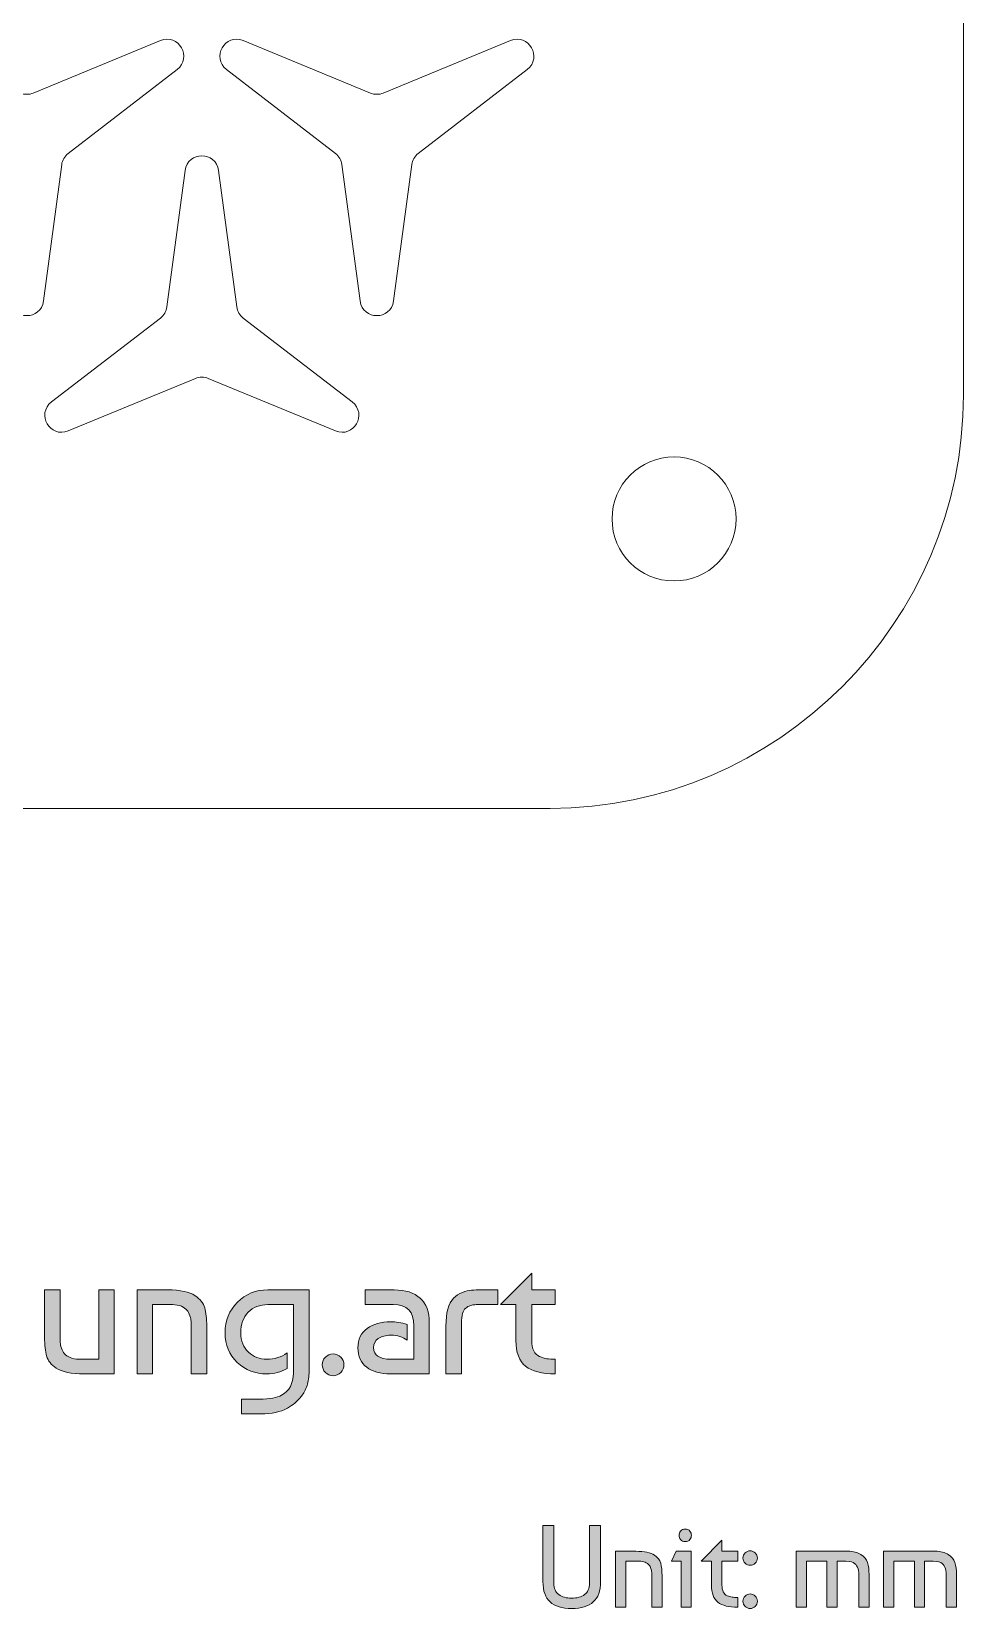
# Model space of a CAD drawing. Header units: inches. Extents: x 5 to 295, y -169 to -10.
# Drawn here: x 272.46 to 295, y -169.35 to -131.21 of the extents above; entities that cross this region are included whole.
import ezdxf

# ---------------------------------------------------------------- set-up
doc = ezdxf.new("R2010")
doc.units = ezdxf.units.IN
doc.header["$MEASUREMENT"] = 0
doc.layers.add('_U+5716_U+5C64 1', color=7, linetype='Continuous')

msp = doc.modelspace()

# ---------------------------------------------------------------- hatches: boundary and pattern name
at = {"layer": '_U+5716_U+5C64 1', "true_color": 0x221814}
h = msp.add_hatch(color=179, dxfattribs=at)
h.dxf.hatch_style = 2
edge = h.paths.add_edge_path()
edge.add_spline(control_points=[(283.799, -162.002), (283.799, -162.002), (284.557, -161.244), (284.557, -161.244), (284.557, -161.244), (284.557, -161.646), (284.557, -161.646), (284.557, -161.646), (285.128, -161.646), (285.128, -161.646), (285.128, -161.646), (285.128, -162.002), (285.128, -162.002), (285.128, -162.002), (284.557, -162.002), (284.557, -162.002), (284.557, -162.002), (284.557, -162.874), (284.557, -162.874), (284.557, -162.973), (284.573, -163.055), (284.606, -163.119), (284.638, -163.185), (284.685, -163.23), (284.747, -163.257), (284.809, -163.284), (284.868, -163.301), (284.923, -163.31), (284.978, -163.319), (285.047, -163.323), (285.128, -163.323), (285.128, -163.323), (285.128, -163.678), (285.128, -163.678), (284.804, -163.678), (284.564, -163.616), (284.408, -163.492), (284.253, -163.368), (284.176, -163.162), (284.176, -162.874), (284.176, -162.874), (284.176, -162.002), (284.176, -162.002), (284.176, -162.002), (283.799, -162.002), (283.799, -162.002)], knot_values=[0, 0, 0, 0, 1, 1, 1, 2, 2, 2, 3, 3, 3, 4, 4, 4, 5, 5, 5, 6, 6, 6, 7, 7, 7, 8, 8, 8, 9, 9, 9, 10, 10, 10, 11, 11, 11, 12, 12, 12, 13, 13, 13, 14, 14, 14, 15, 15, 15, 15], degree=3, periodic=1)
h = msp.add_hatch(color=179, dxfattribs=at)
h.dxf.hatch_style = 2
edge = h.paths.add_edge_path()
edge.add_spline(control_points=[(274.46, -163.678), (274.46, -163.678), (273.728, -163.678), (273.728, -163.678), (273.415, -163.678), (273.191, -163.632), (273.055, -163.538), (272.934, -163.457), (272.857, -163.359), (272.824, -163.244), (272.792, -163.13), (272.775, -162.98), (272.775, -162.794), (272.775, -162.794), (272.775, -161.646), (272.775, -161.646), (272.775, -161.646), (273.148, -161.646), (273.148, -161.646), (273.148, -161.646), (273.148, -162.789), (273.148, -162.789), (273.148, -162.84), (273.15, -162.883), (273.152, -162.918), (273.155, -162.954), (273.165, -162.999), (273.182, -163.054), (273.199, -163.109), (273.223, -163.154), (273.254, -163.189), (273.285, -163.224), (273.33, -163.255), (273.389, -163.282), (273.449, -163.309), (273.521, -163.323), (273.605, -163.323), (273.605, -163.323), (274.088, -163.323), (274.088, -163.323), (274.088, -163.323), (274.088, -161.646), (274.088, -161.646), (274.088, -161.646), (274.46, -161.646), (274.46, -161.646), (274.46, -161.646), (274.46, -163.678), (274.46, -163.678)], knot_values=[0, 0, 0, 0, 1, 1, 1, 2, 2, 2, 3, 3, 3, 4, 4, 4, 5, 5, 5, 6, 6, 6, 7, 7, 7, 8, 8, 8, 9, 9, 9, 10, 10, 10, 11, 11, 11, 12, 12, 12, 13, 13, 13, 14, 14, 14, 15, 15, 15, 16, 16, 16, 16], degree=3, periodic=1)
h = msp.add_hatch(color=179, dxfattribs=at)
h.dxf.hatch_style = 2
edge = h.paths.add_edge_path()
edge.add_spline(control_points=[(275.011, -161.646), (275.011, -161.646), (275.743, -161.646), (275.743, -161.646), (276.057, -161.646), (276.281, -161.693), (276.416, -161.786), (276.537, -161.868), (276.615, -161.966), (276.647, -162.08), (276.679, -162.194), (276.696, -162.345), (276.696, -162.531), (276.696, -162.531), (276.696, -163.678), (276.696, -163.678), (276.696, -163.678), (276.323, -163.678), (276.323, -163.678), (276.323, -163.678), (276.323, -162.535), (276.323, -162.535), (276.323, -162.484), (276.322, -162.441), (276.319, -162.406), (276.316, -162.371), (276.306, -162.326), (276.289, -162.271), (276.273, -162.215), (276.248, -162.171), (276.217, -162.135), (276.186, -162.1), (276.141, -162.069), (276.082, -162.042), (276.023, -162.015), (275.951, -162.002), (275.866, -162.002), (275.866, -162.002), (275.383, -162.002), (275.383, -162.002), (275.383, -162.002), (275.383, -163.678), (275.383, -163.678), (275.383, -163.678), (275.011, -163.678), (275.011, -163.678), (275.011, -163.678), (275.011, -161.646), (275.011, -161.646)], knot_values=[0, 0, 0, 0, 1, 1, 1, 2, 2, 2, 3, 3, 3, 4, 4, 4, 5, 5, 5, 6, 6, 6, 7, 7, 7, 8, 8, 8, 9, 9, 9, 10, 10, 10, 11, 11, 11, 12, 12, 12, 13, 13, 13, 14, 14, 14, 15, 15, 15, 16, 16, 16, 16], degree=3, periodic=1)
h = msp.add_hatch(color=179, dxfattribs=at)
h.dxf.hatch_style = 2
edge = h.paths.add_edge_path()
edge.add_spline(control_points=[(278.148, -163.678), (277.871, -163.678), (277.634, -163.585), (277.436, -163.399), (277.239, -163.212), (277.14, -162.974), (277.14, -162.683), (277.14, -162.39), (277.24, -162.144), (277.438, -161.945), (277.637, -161.746), (277.883, -161.646), (278.177, -161.646), (278.177, -161.646), (279.172, -161.646), (279.172, -161.646), (279.172, -161.646), (279.172, -163.619), (279.172, -163.619), (279.172, -163.746), (279.156, -163.86), (279.123, -163.962), (279.091, -164.063), (279.045, -164.149), (278.986, -164.22), (278.926, -164.291), (278.873, -164.346), (278.825, -164.385), (278.777, -164.425), (278.719, -164.466), (278.651, -164.508), (278.476, -164.598), (278.263, -164.644), (278.012, -164.644), (278.012, -164.644), (277.538, -164.644), (277.538, -164.644), (277.538, -164.644), (277.538, -164.288), (277.538, -164.288), (277.538, -164.288), (277.974, -164.288), (277.974, -164.288), (278.222, -164.288), (278.399, -164.257), (278.503, -164.195), (278.695, -164.087), (278.791, -163.91), (278.791, -163.661), (278.791, -163.661), (278.791, -162.002), (278.791, -162.002), (278.791, -162.002), (278.177, -162.002), (278.177, -162.002), (277.977, -162.002), (277.817, -162.064), (277.699, -162.188), (277.58, -162.312), (277.521, -162.477), (277.521, -162.683), (277.521, -162.881), (277.582, -163.037), (277.705, -163.151), (277.828, -163.265), (277.975, -163.323), (278.148, -163.323), (278.334, -163.323), (278.497, -163.272), (278.639, -163.17), (278.639, -163.17), (278.639, -163.551), (278.639, -163.551), (278.486, -163.636), (278.322, -163.678), (278.148, -163.678)], knot_values=[0, 0, 0, 0, 1, 1, 1, 2, 2, 2, 3, 3, 3, 4, 4, 4, 5, 5, 5, 6, 6, 6, 7, 7, 7, 8, 8, 8, 9, 9, 9, 10, 10, 10, 11, 11, 11, 12, 12, 12, 13, 13, 13, 14, 14, 14, 15, 15, 15, 16, 16, 16, 17, 17, 17, 18, 18, 18, 19, 19, 19, 20, 20, 20, 21, 21, 21, 22, 22, 22, 23, 23, 23, 24, 24, 24, 25, 25, 25, 25], degree=3, periodic=1)
h = msp.add_hatch(color=179, dxfattribs=at)
h.dxf.hatch_style = 2
edge = h.paths.add_edge_path()
edge.add_spline(control_points=[(281.547, -162.484), (281.547, -162.484), (281.547, -162.866), (281.547, -162.866), (281.44, -162.784), (281.309, -162.743), (281.153, -162.743), (281.021, -162.743), (280.918, -162.769), (280.844, -162.821), (280.771, -162.873), (280.734, -162.947), (280.734, -163.043), (280.734, -163.229), (280.872, -163.323), (281.149, -163.323), (281.149, -163.323), (281.708, -163.323), (281.708, -163.323), (281.708, -163.323), (281.708, -162.514), (281.708, -162.514), (281.708, -162.173), (281.541, -162.002), (281.208, -162.002), (281.208, -162.002), (280.531, -162.002), (280.531, -162.002), (280.531, -162.002), (280.531, -161.646), (280.531, -161.646), (280.531, -161.646), (281.23, -161.646), (281.23, -161.646), (281.503, -161.646), (281.713, -161.714), (281.86, -161.85), (282.007, -161.985), (282.08, -162.18), (282.08, -162.433), (282.08, -162.433), (282.08, -163.678), (282.08, -163.678), (282.08, -163.678), (281.136, -163.678), (281.136, -163.678), (280.897, -163.678), (280.706, -163.624), (280.565, -163.517), (280.424, -163.41), (280.353, -163.253), (280.353, -163.047), (280.353, -162.841), (280.428, -162.685), (280.578, -162.578), (280.727, -162.47), (280.915, -162.417), (281.141, -162.417), (281.268, -162.417), (281.403, -162.439), (281.547, -162.484)], knot_values=[0, 0, 0, 0, 1, 1, 1, 2, 2, 2, 3, 3, 3, 4, 4, 4, 5, 5, 5, 6, 6, 6, 7, 7, 7, 8, 8, 8, 9, 9, 9, 10, 10, 10, 11, 11, 11, 12, 12, 12, 13, 13, 13, 14, 14, 14, 15, 15, 15, 16, 16, 16, 17, 17, 17, 18, 18, 18, 19, 19, 19, 20, 20, 20, 20], degree=3, periodic=1)
h = msp.add_hatch(color=179, dxfattribs=at)
h.dxf.hatch_style = 2
edge = h.paths.add_edge_path()
edge.add_spline(control_points=[(282.482, -163.678), (282.482, -163.678), (282.482, -162.522), (282.482, -162.522), (282.482, -162.198), (282.543, -161.974), (282.664, -161.85), (282.723, -161.787), (282.795, -161.741), (282.88, -161.71), (282.965, -161.679), (283.039, -161.66), (283.102, -161.655), (283.166, -161.649), (283.253, -161.646), (283.363, -161.646), (283.363, -161.646), (283.735, -161.646), (283.735, -161.646), (283.735, -161.646), (283.735, -162.002), (283.735, -162.002), (283.735, -162.002), (283.287, -162.002), (283.287, -162.002), (283.23, -162.002), (283.187, -162.003), (283.155, -162.006), (283.124, -162.009), (283.088, -162.019), (283.045, -162.036), (283.003, -162.052), (282.966, -162.079), (282.935, -162.116), (282.882, -162.184), (282.855, -162.319), (282.855, -162.522), (282.855, -162.522), (282.855, -163.678), (282.855, -163.678), (282.855, -163.678), (282.482, -163.678), (282.482, -163.678)], knot_values=[0, 0, 0, 0, 1, 1, 1, 2, 2, 2, 3, 3, 3, 4, 4, 4, 5, 5, 5, 6, 6, 6, 7, 7, 7, 8, 8, 8, 9, 9, 9, 10, 10, 10, 11, 11, 11, 12, 12, 12, 13, 13, 13, 14, 14, 14, 14], degree=3, periodic=1)
h = msp.add_hatch(color=179, dxfattribs=at)
h.dxf.hatch_style = 2
edge = h.paths.add_edge_path()
edge.add_spline(control_points=[(279.566, -163.644), (279.515, -163.593), (279.49, -163.531), (279.49, -163.458), (279.49, -163.385), (279.515, -163.323), (279.566, -163.272), (279.617, -163.221), (279.679, -163.196), (279.752, -163.196), (279.825, -163.196), (279.887, -163.221), (279.938, -163.272), (279.989, -163.323), (280.015, -163.385), (280.015, -163.458), (280.015, -163.531), (279.989, -163.593), (279.938, -163.644), (279.887, -163.695), (279.825, -163.721), (279.752, -163.721), (279.679, -163.721), (279.617, -163.695), (279.566, -163.644)], knot_values=[0, 0, 0, 0, 1, 1, 1, 2, 2, 2, 3, 3, 3, 4, 4, 4, 5, 5, 5, 6, 6, 6, 7, 7, 7, 8, 8, 8, 8], degree=3, periodic=1)
h = msp.add_hatch(color=179, dxfattribs=at)
h.dxf.hatch_style = 2
edge = h.paths.add_edge_path()
edge.add_spline(control_points=[(285.955, -167.347), (285.955, -167.347), (286.22, -167.347), (286.22, -167.347), (286.22, -167.347), (286.22, -168.702), (286.22, -168.702), (286.22, -168.926), (286.162, -169.09), (286.047, -169.194), (285.931, -169.299), (285.757, -169.351), (285.523, -169.351), (285.29, -169.351), (285.116, -169.299), (285.001, -169.194), (284.886, -169.09), (284.829, -168.926), (284.829, -168.702), (284.829, -168.702), (284.829, -167.347), (284.829, -167.347), (284.829, -167.347), (285.094, -167.347), (285.094, -167.347), (285.094, -167.347), (285.094, -168.738), (285.094, -168.738), (285.094, -168.867), (285.133, -168.959), (285.211, -169.016), (285.289, -169.074), (285.392, -169.103), (285.521, -169.103), (285.652, -169.103), (285.758, -169.074), (285.836, -169.016), (285.915, -168.959), (285.955, -168.867), (285.955, -168.738), (285.955, -168.738), (285.955, -167.347), (285.955, -167.347)], knot_values=[0, 0, 0, 0, 1, 1, 1, 2, 2, 2, 3, 3, 3, 4, 4, 4, 5, 5, 5, 6, 6, 6, 7, 7, 7, 8, 8, 8, 9, 9, 9, 10, 10, 10, 11, 11, 11, 12, 12, 12, 13, 13, 13, 14, 14, 14, 14], degree=3, periodic=1)
h = msp.add_hatch(color=179, dxfattribs=at)
h.dxf.hatch_style = 2
h.paths.add_polyline_path([(288.416, -169.323), (288.168, -169.323), (288.168, -168.205), (287.936, -168.205), (288.049, -167.968), (288.416, -167.968)])
edge = h.paths.add_edge_path()
edge.add_spline(control_points=[(288.156, -167.686), (288.132, -167.654), (288.12, -167.619), (288.12, -167.582), (288.12, -167.544), (288.132, -167.509), (288.156, -167.478), (288.181, -167.447), (288.218, -167.432), (288.269, -167.432), (288.32, -167.432), (288.358, -167.447), (288.382, -167.478), (288.407, -167.509), (288.419, -167.544), (288.419, -167.582), (288.419, -167.619), (288.407, -167.653), (288.382, -167.685), (288.358, -167.716), (288.32, -167.731), (288.269, -167.731), (288.218, -167.731), (288.181, -167.716), (288.156, -167.686)], knot_values=[0, 0, 0, 0, 1, 1, 1, 2, 2, 2, 3, 3, 3, 4, 4, 4, 5, 5, 5, 6, 6, 6, 7, 7, 7, 8, 8, 8, 8], degree=3, periodic=1)
h = msp.add_hatch(color=179, dxfattribs=at)
h.dxf.hatch_style = 2
edge = h.paths.add_edge_path()
edge.add_spline(control_points=[(288.653, -168.205), (288.653, -168.205), (289.158, -167.7), (289.158, -167.7), (289.158, -167.7), (289.158, -167.968), (289.158, -167.968), (289.158, -167.968), (289.539, -167.968), (289.539, -167.968), (289.539, -167.968), (289.539, -168.205), (289.539, -168.205), (289.539, -168.205), (289.158, -168.205), (289.158, -168.205), (289.158, -168.205), (289.158, -168.787), (289.158, -168.787), (289.158, -168.852), (289.169, -168.907), (289.191, -168.95), (289.212, -168.993), (289.244, -169.024), (289.285, -169.042), (289.327, -169.06), (289.366, -169.072), (289.402, -169.077), (289.439, -169.083), (289.485, -169.086), (289.539, -169.086), (289.539, -169.086), (289.539, -169.323), (289.539, -169.323), (289.323, -169.323), (289.163, -169.281), (289.06, -169.199), (288.956, -169.116), (288.904, -168.978), (288.904, -168.787), (288.904, -168.787), (288.904, -168.205), (288.904, -168.205), (288.904, -168.205), (288.653, -168.205), (288.653, -168.205)], knot_values=[0, 0, 0, 0, 1, 1, 1, 2, 2, 2, 3, 3, 3, 4, 4, 4, 5, 5, 5, 6, 6, 6, 7, 7, 7, 8, 8, 8, 9, 9, 9, 10, 10, 10, 11, 11, 11, 12, 12, 12, 13, 13, 13, 14, 14, 14, 15, 15, 15, 15], degree=3, periodic=1)
h = msp.add_hatch(color=179, dxfattribs=at)
h.dxf.hatch_style = 2
edge = h.paths.add_edge_path()
edge.add_spline(control_points=[(286.587, -167.968), (286.587, -167.968), (287.075, -167.968), (287.075, -167.968), (287.284, -167.968), (287.434, -167.999), (287.524, -168.061), (287.605, -168.116), (287.656, -168.181), (287.678, -168.257), (287.699, -168.334), (287.71, -168.434), (287.71, -168.558), (287.71, -168.558), (287.71, -169.323), (287.71, -169.323), (287.71, -169.323), (287.462, -169.323), (287.462, -169.323), (287.462, -169.323), (287.462, -168.561), (287.462, -168.561), (287.462, -168.527), (287.461, -168.498), (287.459, -168.474), (287.457, -168.451), (287.45, -168.421), (287.439, -168.384), (287.428, -168.348), (287.412, -168.317), (287.391, -168.294), (287.371, -168.271), (287.341, -168.25), (287.301, -168.232), (287.261, -168.214), (287.213, -168.205), (287.157, -168.205), (287.157, -168.205), (286.835, -168.205), (286.835, -168.205), (286.835, -168.205), (286.835, -169.323), (286.835, -169.323), (286.835, -169.323), (286.587, -169.323), (286.587, -169.323), (286.587, -169.323), (286.587, -167.968), (286.587, -167.968)], knot_values=[0, 0, 0, 0, 1, 1, 1, 2, 2, 2, 3, 3, 3, 4, 4, 4, 5, 5, 5, 6, 6, 6, 7, 7, 7, 8, 8, 8, 9, 9, 9, 10, 10, 10, 11, 11, 11, 12, 12, 12, 13, 13, 13, 14, 14, 14, 15, 15, 15, 16, 16, 16, 16], degree=3, periodic=1)
h = msp.add_hatch(color=179, dxfattribs=at)
h.dxf.hatch_style = 2
edge = h.paths.add_edge_path()
edge.add_spline(control_points=[(289.717, -168.256), (289.683, -168.222), (289.666, -168.181), (289.666, -168.132), (289.666, -168.083), (289.683, -168.041), (289.717, -168.008), (289.751, -167.974), (289.792, -167.957), (289.841, -167.957), (289.89, -167.957), (289.931, -167.974), (289.965, -168.008), (289.999, -168.041), (290.016, -168.083), (290.016, -168.132), (290.016, -168.181), (289.999, -168.222), (289.965, -168.256), (289.931, -168.29), (289.89, -168.307), (289.841, -168.307), (289.792, -168.307), (289.751, -168.29), (289.717, -168.256)], knot_values=[0, 0, 0, 0, 1, 1, 1, 2, 2, 2, 3, 3, 3, 4, 4, 4, 5, 5, 5, 6, 6, 6, 7, 7, 7, 8, 8, 8, 8], degree=3, periodic=1)
edge = h.paths.add_edge_path()
edge.add_spline(control_points=[(289.717, -169.3), (289.683, -169.266), (289.666, -169.225), (289.666, -169.176), (289.666, -169.127), (289.683, -169.086), (289.717, -169.052), (289.751, -169.018), (289.792, -169.001), (289.841, -169.001), (289.89, -169.001), (289.931, -169.018), (289.965, -169.052), (289.999, -169.086), (290.016, -169.127), (290.016, -169.176), (290.016, -169.225), (289.999, -169.266), (289.965, -169.3), (289.931, -169.334), (289.89, -169.351), (289.841, -169.351), (289.792, -169.351), (289.751, -169.334), (289.717, -169.3)], knot_values=[0, 0, 0, 0, 1, 1, 1, 2, 2, 2, 3, 3, 3, 4, 4, 4, 5, 5, 5, 6, 6, 6, 7, 7, 7, 8, 8, 8, 8], degree=3, periodic=1)
h = msp.add_hatch(color=179, dxfattribs=at)
h.dxf.hatch_style = 2
edge = h.paths.add_edge_path()
edge.add_spline(control_points=[(290.956, -167.968), (290.956, -167.968), (292.2, -167.968), (292.2, -167.968), (292.334, -167.968), (292.44, -167.994), (292.519, -168.044), (292.6, -168.095), (292.653, -168.161), (292.679, -168.242), (292.704, -168.323), (292.717, -168.42), (292.717, -168.532), (292.717, -168.532), (292.717, -169.323), (292.717, -169.323), (292.717, -169.323), (292.468, -169.323), (292.468, -169.323), (292.468, -169.323), (292.468, -168.532), (292.468, -168.532), (292.468, -168.386), (292.424, -168.289), (292.336, -168.242), (292.291, -168.217), (292.199, -168.205), (292.062, -168.205), (292.062, -168.205), (291.946, -168.205), (291.946, -168.205), (291.946, -168.205), (291.946, -169.323), (291.946, -169.323), (291.946, -169.323), (291.698, -169.323), (291.698, -169.323), (291.698, -169.323), (291.698, -168.205), (291.698, -168.205), (291.698, -168.205), (291.204, -168.205), (291.204, -168.205), (291.204, -168.205), (291.204, -169.323), (291.204, -169.323), (291.204, -169.323), (290.956, -169.323), (290.956, -169.323), (290.956, -169.323), (290.956, -167.968), (290.956, -167.968)], knot_values=[0, 0, 0, 0, 1, 1, 1, 2, 2, 2, 3, 3, 3, 4, 4, 4, 5, 5, 5, 6, 6, 6, 7, 7, 7, 8, 8, 8, 9, 9, 9, 10, 10, 10, 11, 11, 11, 12, 12, 12, 13, 13, 13, 14, 14, 14, 15, 15, 15, 16, 16, 16, 17, 17, 17, 17], degree=3, periodic=1)
h = msp.add_hatch(color=179, dxfattribs=at)
h.dxf.hatch_style = 2
edge = h.paths.add_edge_path()
edge.add_spline(control_points=[(293.069, -167.968), (293.069, -167.968), (294.314, -167.968), (294.314, -167.968), (294.448, -167.968), (294.554, -167.994), (294.633, -168.044), (294.714, -168.095), (294.767, -168.161), (294.793, -168.242), (294.818, -168.323), (294.831, -168.42), (294.831, -168.532), (294.831, -168.532), (294.831, -169.323), (294.831, -169.323), (294.831, -169.323), (294.582, -169.323), (294.582, -169.323), (294.582, -169.323), (294.582, -168.532), (294.582, -168.532), (294.582, -168.386), (294.538, -168.289), (294.45, -168.242), (294.404, -168.217), (294.313, -168.205), (294.176, -168.205), (294.176, -168.205), (294.06, -168.205), (294.06, -168.205), (294.06, -168.205), (294.06, -169.323), (294.06, -169.323), (294.06, -169.323), (293.812, -169.323), (293.812, -169.323), (293.812, -169.323), (293.812, -168.205), (293.812, -168.205), (293.812, -168.205), (293.318, -168.205), (293.318, -168.205), (293.318, -168.205), (293.318, -169.323), (293.318, -169.323), (293.318, -169.323), (293.069, -169.323), (293.069, -169.323), (293.069, -169.323), (293.069, -167.968), (293.069, -167.968)], knot_values=[0, 0, 0, 0, 1, 1, 1, 2, 2, 2, 3, 3, 3, 4, 4, 4, 5, 5, 5, 6, 6, 6, 7, 7, 7, 8, 8, 8, 9, 9, 9, 10, 10, 10, 11, 11, 11, 12, 12, 12, 13, 13, 13, 14, 14, 14, 15, 15, 15, 16, 16, 16, 17, 17, 17, 17], degree=3, periodic=1)

# ---------------------------------------------------------------- linework, layer by layer
at = {"layer": '_U+5716_U+5C64 1', "lineweight": 0}
msp.add_lwpolyline([(288.416, -169.323), (288.168, -169.323), (288.168, -168.205), (287.936, -168.205), (288.049, -167.968), (288.416, -167.968), (288.416, -169.323)], dxfattribs=at)
for points, knots in [([(285, -150), (285, -150), (165, -150), (165, -150), (159.5, -150), (155, -145.5), (155, -140), (155, -140), (155, -20), (155, -20), (155, -14.5), (159.5, -10), (165, -10), (165, -10), (285, -10), (285, -10), (290.5, -10), (295, -14.5), (295, -20), (295, -20), (295, -140), (295, -140), (295, -145.5), (290.5, -150), (285, -150)], [0, 0, 0, 0, 1, 1, 1, 2, 2, 2, 3, 3, 3, 4, 4, 4, 5, 5, 5, 6, 6, 6, 7, 7, 7, 8, 8, 8, 8]), ([(272.5, -132.7), (272.5, -132.7), (275.576, -131.431), (275.576, -131.431), (276.016, -131.25), (276.357, -131.841), (275.98, -132.132), (275.98, -132.132), (273.344, -134.161), (273.344, -134.161), (273.258, -134.227), (273.202, -134.324), (273.188, -134.431), (273.188, -134.431), (272.749, -137.728), (272.749, -137.728), (272.686, -138.201), (272.003, -138.201), (271.94, -137.728), (271.94, -137.728), (271.501, -134.431), (271.501, -134.431), (271.486, -134.324), (271.431, -134.227), (271.345, -134.161), (271.345, -134.161), (268.709, -132.132), (268.709, -132.132), (268.331, -131.841), (268.673, -131.25), (269.113, -131.431), (269.113, -131.431), (272.189, -132.7), (272.189, -132.7), (272.289, -132.741), (272.4, -132.741), (272.5, -132.7)], [0, 0, 0, 0, 1, 1, 1, 2, 2, 2, 3, 3, 3, 4, 4, 4, 5, 5, 5, 6, 6, 6, 7, 7, 7, 8, 8, 8, 9, 9, 9, 10, 10, 10, 11, 11, 11, 12, 12, 12, 12]), ([(280.967, -132.7), (280.967, -132.7), (284.042, -131.431), (284.042, -131.431), (284.483, -131.25), (284.824, -131.841), (284.447, -132.132), (284.447, -132.132), (281.81, -134.161), (281.81, -134.161), (281.725, -134.227), (281.669, -134.324), (281.655, -134.431), (281.655, -134.431), (281.216, -137.728), (281.216, -137.728), (281.153, -138.201), (280.47, -138.201), (280.407, -137.728), (280.407, -137.728), (279.967, -134.431), (279.967, -134.431), (279.953, -134.324), (279.897, -134.227), (279.812, -134.161), (279.812, -134.161), (277.176, -132.132), (277.176, -132.132), (276.798, -131.841), (277.14, -131.25), (277.58, -131.431), (277.58, -131.431), (280.656, -132.7), (280.656, -132.7), (280.755, -132.741), (280.867, -132.741), (280.967, -132.7)], [0, 0, 0, 0, 1, 1, 1, 2, 2, 2, 3, 3, 3, 4, 4, 4, 5, 5, 5, 6, 6, 6, 7, 7, 7, 8, 8, 8, 9, 9, 9, 10, 10, 10, 11, 11, 11, 12, 12, 12, 12]), ([(276.733, -139.602), (276.733, -139.602), (279.809, -140.871), (279.809, -140.871), (280.249, -141.052), (280.591, -140.461), (280.213, -140.17), (280.213, -140.17), (277.577, -138.141), (277.577, -138.141), (277.492, -138.075), (277.436, -137.978), (277.422, -137.871), (277.422, -137.871), (276.982, -134.574), (276.982, -134.574), (276.919, -134.102), (276.236, -134.102), (276.173, -134.574), (276.173, -134.574), (275.734, -137.871), (275.734, -137.871), (275.72, -137.978), (275.664, -138.075), (275.578, -138.141), (275.578, -138.141), (272.942, -140.17), (272.942, -140.17), (272.565, -140.461), (272.906, -141.052), (273.347, -140.871), (273.347, -140.871), (276.422, -139.602), (276.422, -139.602), (276.522, -139.561), (276.634, -139.561), (276.733, -139.602)], [0, 0, 0, 0, 1, 1, 1, 2, 2, 2, 3, 3, 3, 4, 4, 4, 5, 5, 5, 6, 6, 6, 7, 7, 7, 8, 8, 8, 9, 9, 9, 10, 10, 10, 11, 11, 11, 12, 12, 12, 12]), ([(289.5, -143), (289.5, -143.828), (288.828, -144.5), (288, -144.5), (287.172, -144.5), (286.5, -143.828), (286.5, -143), (286.5, -142.172), (287.172, -141.5), (288, -141.5), (288.828, -141.5), (289.5, -142.172), (289.5, -143)], [0, 0, 0, 0, 1, 1, 1, 2, 2, 2, 3, 3, 3, 4, 4, 4, 4]), ([(283.799, -162.002), (283.799, -162.002), (284.557, -161.244), (284.557, -161.244), (284.557, -161.244), (284.557, -161.646), (284.557, -161.646), (284.557, -161.646), (285.128, -161.646), (285.128, -161.646), (285.128, -161.646), (285.128, -162.002), (285.128, -162.002), (285.128, -162.002), (284.557, -162.002), (284.557, -162.002), (284.557, -162.002), (284.557, -162.874), (284.557, -162.874), (284.557, -162.973), (284.573, -163.055), (284.606, -163.119), (284.638, -163.185), (284.685, -163.23), (284.747, -163.257), (284.809, -163.284), (284.868, -163.301), (284.923, -163.31), (284.978, -163.319), (285.047, -163.323), (285.128, -163.323), (285.128, -163.323), (285.128, -163.678), (285.128, -163.678), (284.804, -163.678), (284.564, -163.616), (284.408, -163.492), (284.253, -163.368), (284.176, -163.162), (284.176, -162.874), (284.176, -162.874), (284.176, -162.002), (284.176, -162.002), (284.176, -162.002), (283.799, -162.002), (283.799, -162.002)], [0, 0, 0, 0, 1, 1, 1, 2, 2, 2, 3, 3, 3, 4, 4, 4, 5, 5, 5, 6, 6, 6, 7, 7, 7, 8, 8, 8, 9, 9, 9, 10, 10, 10, 11, 11, 11, 12, 12, 12, 13, 13, 13, 14, 14, 14, 15, 15, 15, 15]), ([(274.46, -163.678), (274.46, -163.678), (273.728, -163.678), (273.728, -163.678), (273.415, -163.678), (273.191, -163.632), (273.055, -163.538), (272.934, -163.457), (272.857, -163.359), (272.824, -163.244), (272.792, -163.13), (272.775, -162.98), (272.775, -162.794), (272.775, -162.794), (272.775, -161.646), (272.775, -161.646), (272.775, -161.646), (273.148, -161.646), (273.148, -161.646), (273.148, -161.646), (273.148, -162.789), (273.148, -162.789), (273.148, -162.84), (273.15, -162.883), (273.152, -162.918), (273.155, -162.954), (273.165, -162.999), (273.182, -163.054), (273.199, -163.109), (273.223, -163.154), (273.254, -163.189), (273.285, -163.224), (273.33, -163.255), (273.389, -163.282), (273.449, -163.309), (273.521, -163.323), (273.605, -163.323), (273.605, -163.323), (274.088, -163.323), (274.088, -163.323), (274.088, -163.323), (274.088, -161.646), (274.088, -161.646), (274.088, -161.646), (274.46, -161.646), (274.46, -161.646), (274.46, -161.646), (274.46, -163.678), (274.46, -163.678)], [0, 0, 0, 0, 1, 1, 1, 2, 2, 2, 3, 3, 3, 4, 4, 4, 5, 5, 5, 6, 6, 6, 7, 7, 7, 8, 8, 8, 9, 9, 9, 10, 10, 10, 11, 11, 11, 12, 12, 12, 13, 13, 13, 14, 14, 14, 15, 15, 15, 16, 16, 16, 16]), ([(275.011, -161.646), (275.011, -161.646), (275.743, -161.646), (275.743, -161.646), (276.057, -161.646), (276.281, -161.693), (276.416, -161.786), (276.537, -161.868), (276.615, -161.966), (276.647, -162.08), (276.679, -162.194), (276.696, -162.345), (276.696, -162.531), (276.696, -162.531), (276.696, -163.678), (276.696, -163.678), (276.696, -163.678), (276.323, -163.678), (276.323, -163.678), (276.323, -163.678), (276.323, -162.535), (276.323, -162.535), (276.323, -162.484), (276.322, -162.441), (276.319, -162.406), (276.316, -162.371), (276.306, -162.326), (276.289, -162.271), (276.273, -162.215), (276.248, -162.171), (276.217, -162.135), (276.186, -162.1), (276.141, -162.069), (276.082, -162.042), (276.023, -162.015), (275.951, -162.002), (275.866, -162.002), (275.866, -162.002), (275.383, -162.002), (275.383, -162.002), (275.383, -162.002), (275.383, -163.678), (275.383, -163.678), (275.383, -163.678), (275.011, -163.678), (275.011, -163.678), (275.011, -163.678), (275.011, -161.646), (275.011, -161.646)], [0, 0, 0, 0, 1, 1, 1, 2, 2, 2, 3, 3, 3, 4, 4, 4, 5, 5, 5, 6, 6, 6, 7, 7, 7, 8, 8, 8, 9, 9, 9, 10, 10, 10, 11, 11, 11, 12, 12, 12, 13, 13, 13, 14, 14, 14, 15, 15, 15, 16, 16, 16, 16]), ([(278.148, -163.678), (277.871, -163.678), (277.634, -163.585), (277.436, -163.399), (277.239, -163.212), (277.14, -162.974), (277.14, -162.683), (277.14, -162.39), (277.24, -162.144), (277.438, -161.945), (277.637, -161.746), (277.883, -161.646), (278.177, -161.646), (278.177, -161.646), (279.172, -161.646), (279.172, -161.646), (279.172, -161.646), (279.172, -163.619), (279.172, -163.619), (279.172, -163.746), (279.156, -163.86), (279.123, -163.962), (279.091, -164.063), (279.045, -164.149), (278.986, -164.22), (278.926, -164.291), (278.873, -164.346), (278.825, -164.385), (278.777, -164.425), (278.719, -164.466), (278.651, -164.508), (278.476, -164.598), (278.263, -164.644), (278.012, -164.644), (278.012, -164.644), (277.538, -164.644), (277.538, -164.644), (277.538, -164.644), (277.538, -164.288), (277.538, -164.288), (277.538, -164.288), (277.974, -164.288), (277.974, -164.288), (278.222, -164.288), (278.399, -164.257), (278.503, -164.195), (278.695, -164.087), (278.791, -163.91), (278.791, -163.661), (278.791, -163.661), (278.791, -162.002), (278.791, -162.002), (278.791, -162.002), (278.177, -162.002), (278.177, -162.002), (277.977, -162.002), (277.817, -162.064), (277.699, -162.188), (277.58, -162.312), (277.521, -162.477), (277.521, -162.683), (277.521, -162.881), (277.582, -163.037), (277.705, -163.151), (277.828, -163.265), (277.975, -163.323), (278.148, -163.323), (278.334, -163.323), (278.497, -163.272), (278.639, -163.17), (278.639, -163.17), (278.639, -163.551), (278.639, -163.551), (278.486, -163.636), (278.322, -163.678), (278.148, -163.678)], [0, 0, 0, 0, 1, 1, 1, 2, 2, 2, 3, 3, 3, 4, 4, 4, 5, 5, 5, 6, 6, 6, 7, 7, 7, 8, 8, 8, 9, 9, 9, 10, 10, 10, 11, 11, 11, 12, 12, 12, 13, 13, 13, 14, 14, 14, 15, 15, 15, 16, 16, 16, 17, 17, 17, 18, 18, 18, 19, 19, 19, 20, 20, 20, 21, 21, 21, 22, 22, 22, 23, 23, 23, 24, 24, 24, 25, 25, 25, 25]), ([(281.547, -162.484), (281.547, -162.484), (281.547, -162.866), (281.547, -162.866), (281.44, -162.784), (281.309, -162.743), (281.153, -162.743), (281.021, -162.743), (280.918, -162.769), (280.844, -162.821), (280.771, -162.873), (280.734, -162.947), (280.734, -163.043), (280.734, -163.229), (280.872, -163.323), (281.149, -163.323), (281.149, -163.323), (281.708, -163.323), (281.708, -163.323), (281.708, -163.323), (281.708, -162.514), (281.708, -162.514), (281.708, -162.173), (281.541, -162.002), (281.208, -162.002), (281.208, -162.002), (280.531, -162.002), (280.531, -162.002), (280.531, -162.002), (280.531, -161.646), (280.531, -161.646), (280.531, -161.646), (281.23, -161.646), (281.23, -161.646), (281.503, -161.646), (281.713, -161.714), (281.86, -161.85), (282.007, -161.985), (282.08, -162.18), (282.08, -162.433), (282.08, -162.433), (282.08, -163.678), (282.08, -163.678), (282.08, -163.678), (281.136, -163.678), (281.136, -163.678), (280.897, -163.678), (280.706, -163.624), (280.565, -163.517), (280.424, -163.41), (280.353, -163.253), (280.353, -163.047), (280.353, -162.841), (280.428, -162.685), (280.578, -162.578), (280.727, -162.47), (280.915, -162.417), (281.141, -162.417), (281.268, -162.417), (281.403, -162.439), (281.547, -162.484)], [0, 0, 0, 0, 1, 1, 1, 2, 2, 2, 3, 3, 3, 4, 4, 4, 5, 5, 5, 6, 6, 6, 7, 7, 7, 8, 8, 8, 9, 9, 9, 10, 10, 10, 11, 11, 11, 12, 12, 12, 13, 13, 13, 14, 14, 14, 15, 15, 15, 16, 16, 16, 17, 17, 17, 18, 18, 18, 19, 19, 19, 20, 20, 20, 20]), ([(282.482, -163.678), (282.482, -163.678), (282.482, -162.522), (282.482, -162.522), (282.482, -162.198), (282.543, -161.974), (282.664, -161.85), (282.723, -161.787), (282.795, -161.741), (282.88, -161.71), (282.965, -161.679), (283.039, -161.66), (283.102, -161.655), (283.166, -161.649), (283.253, -161.646), (283.363, -161.646), (283.363, -161.646), (283.735, -161.646), (283.735, -161.646), (283.735, -161.646), (283.735, -162.002), (283.735, -162.002), (283.735, -162.002), (283.287, -162.002), (283.287, -162.002), (283.23, -162.002), (283.187, -162.003), (283.155, -162.006), (283.124, -162.009), (283.088, -162.019), (283.045, -162.036), (283.003, -162.052), (282.966, -162.079), (282.935, -162.116), (282.882, -162.184), (282.855, -162.319), (282.855, -162.522), (282.855, -162.522), (282.855, -163.678), (282.855, -163.678), (282.855, -163.678), (282.482, -163.678), (282.482, -163.678)], [0, 0, 0, 0, 1, 1, 1, 2, 2, 2, 3, 3, 3, 4, 4, 4, 5, 5, 5, 6, 6, 6, 7, 7, 7, 8, 8, 8, 9, 9, 9, 10, 10, 10, 11, 11, 11, 12, 12, 12, 13, 13, 13, 14, 14, 14, 14]), ([(279.566, -163.644), (279.515, -163.593), (279.49, -163.531), (279.49, -163.458), (279.49, -163.385), (279.515, -163.323), (279.566, -163.272), (279.617, -163.221), (279.679, -163.196), (279.752, -163.196), (279.825, -163.196), (279.887, -163.221), (279.938, -163.272), (279.989, -163.323), (280.015, -163.385), (280.015, -163.458), (280.015, -163.531), (279.989, -163.593), (279.938, -163.644), (279.887, -163.695), (279.825, -163.721), (279.752, -163.721), (279.679, -163.721), (279.617, -163.695), (279.566, -163.644)], [0, 0, 0, 0, 1, 1, 1, 2, 2, 2, 3, 3, 3, 4, 4, 4, 5, 5, 5, 6, 6, 6, 7, 7, 7, 8, 8, 8, 8]), ([(285.955, -167.347), (285.955, -167.347), (286.22, -167.347), (286.22, -167.347), (286.22, -167.347), (286.22, -168.702), (286.22, -168.702), (286.22, -168.926), (286.162, -169.09), (286.047, -169.194), (285.931, -169.299), (285.757, -169.351), (285.523, -169.351), (285.29, -169.351), (285.116, -169.299), (285.001, -169.194), (284.886, -169.09), (284.829, -168.926), (284.829, -168.702), (284.829, -168.702), (284.829, -167.347), (284.829, -167.347), (284.829, -167.347), (285.094, -167.347), (285.094, -167.347), (285.094, -167.347), (285.094, -168.738), (285.094, -168.738), (285.094, -168.867), (285.133, -168.959), (285.211, -169.016), (285.289, -169.074), (285.392, -169.103), (285.521, -169.103), (285.652, -169.103), (285.758, -169.074), (285.836, -169.016), (285.915, -168.959), (285.955, -168.867), (285.955, -168.738), (285.955, -168.738), (285.955, -167.347), (285.955, -167.347)], [0, 0, 0, 0, 1, 1, 1, 2, 2, 2, 3, 3, 3, 4, 4, 4, 5, 5, 5, 6, 6, 6, 7, 7, 7, 8, 8, 8, 9, 9, 9, 10, 10, 10, 11, 11, 11, 12, 12, 12, 13, 13, 13, 14, 14, 14, 14]), ([(288.156, -167.686), (288.132, -167.654), (288.12, -167.619), (288.12, -167.582), (288.12, -167.544), (288.132, -167.509), (288.156, -167.478), (288.181, -167.447), (288.218, -167.432), (288.269, -167.432), (288.32, -167.432), (288.358, -167.447), (288.382, -167.478), (288.407, -167.509), (288.419, -167.544), (288.419, -167.582), (288.419, -167.619), (288.407, -167.653), (288.382, -167.685), (288.358, -167.716), (288.32, -167.731), (288.269, -167.731), (288.218, -167.731), (288.181, -167.716), (288.156, -167.686)], [0, 0, 0, 0, 1, 1, 1, 2, 2, 2, 3, 3, 3, 4, 4, 4, 5, 5, 5, 6, 6, 6, 7, 7, 7, 8, 8, 8, 8]), ([(288.653, -168.205), (288.653, -168.205), (289.158, -167.7), (289.158, -167.7), (289.158, -167.7), (289.158, -167.968), (289.158, -167.968), (289.158, -167.968), (289.539, -167.968), (289.539, -167.968), (289.539, -167.968), (289.539, -168.205), (289.539, -168.205), (289.539, -168.205), (289.158, -168.205), (289.158, -168.205), (289.158, -168.205), (289.158, -168.787), (289.158, -168.787), (289.158, -168.852), (289.169, -168.907), (289.191, -168.95), (289.212, -168.993), (289.244, -169.024), (289.285, -169.042), (289.327, -169.06), (289.366, -169.072), (289.402, -169.077), (289.439, -169.083), (289.485, -169.086), (289.539, -169.086), (289.539, -169.086), (289.539, -169.323), (289.539, -169.323), (289.323, -169.323), (289.163, -169.281), (289.06, -169.199), (288.956, -169.116), (288.904, -168.978), (288.904, -168.787), (288.904, -168.787), (288.904, -168.205), (288.904, -168.205), (288.904, -168.205), (288.653, -168.205), (288.653, -168.205)], [0, 0, 0, 0, 1, 1, 1, 2, 2, 2, 3, 3, 3, 4, 4, 4, 5, 5, 5, 6, 6, 6, 7, 7, 7, 8, 8, 8, 9, 9, 9, 10, 10, 10, 11, 11, 11, 12, 12, 12, 13, 13, 13, 14, 14, 14, 15, 15, 15, 15]), ([(286.587, -167.968), (286.587, -167.968), (287.075, -167.968), (287.075, -167.968), (287.284, -167.968), (287.434, -167.999), (287.524, -168.061), (287.605, -168.116), (287.656, -168.181), (287.678, -168.257), (287.699, -168.334), (287.71, -168.434), (287.71, -168.558), (287.71, -168.558), (287.71, -169.323), (287.71, -169.323), (287.71, -169.323), (287.462, -169.323), (287.462, -169.323), (287.462, -169.323), (287.462, -168.561), (287.462, -168.561), (287.462, -168.527), (287.461, -168.498), (287.459, -168.474), (287.457, -168.451), (287.45, -168.421), (287.439, -168.384), (287.428, -168.348), (287.412, -168.317), (287.391, -168.294), (287.371, -168.271), (287.341, -168.25), (287.301, -168.232), (287.261, -168.214), (287.213, -168.205), (287.157, -168.205), (287.157, -168.205), (286.835, -168.205), (286.835, -168.205), (286.835, -168.205), (286.835, -169.323), (286.835, -169.323), (286.835, -169.323), (286.587, -169.323), (286.587, -169.323), (286.587, -169.323), (286.587, -167.968), (286.587, -167.968)], [0, 0, 0, 0, 1, 1, 1, 2, 2, 2, 3, 3, 3, 4, 4, 4, 5, 5, 5, 6, 6, 6, 7, 7, 7, 8, 8, 8, 9, 9, 9, 10, 10, 10, 11, 11, 11, 12, 12, 12, 13, 13, 13, 14, 14, 14, 15, 15, 15, 16, 16, 16, 16]), ([(289.717, -168.256), (289.683, -168.222), (289.666, -168.181), (289.666, -168.132), (289.666, -168.083), (289.683, -168.041), (289.717, -168.008), (289.751, -167.974), (289.792, -167.957), (289.841, -167.957), (289.89, -167.957), (289.931, -167.974), (289.965, -168.008), (289.999, -168.041), (290.016, -168.083), (290.016, -168.132), (290.016, -168.181), (289.999, -168.222), (289.965, -168.256), (289.931, -168.29), (289.89, -168.307), (289.841, -168.307), (289.792, -168.307), (289.751, -168.29), (289.717, -168.256)], [0, 0, 0, 0, 1, 1, 1, 2, 2, 2, 3, 3, 3, 4, 4, 4, 5, 5, 5, 6, 6, 6, 7, 7, 7, 8, 8, 8, 8]), ([(290.956, -167.968), (290.956, -167.968), (292.2, -167.968), (292.2, -167.968), (292.334, -167.968), (292.44, -167.994), (292.519, -168.044), (292.6, -168.095), (292.653, -168.161), (292.679, -168.242), (292.704, -168.323), (292.717, -168.42), (292.717, -168.532), (292.717, -168.532), (292.717, -169.323), (292.717, -169.323), (292.717, -169.323), (292.468, -169.323), (292.468, -169.323), (292.468, -169.323), (292.468, -168.532), (292.468, -168.532), (292.468, -168.386), (292.424, -168.289), (292.336, -168.242), (292.291, -168.217), (292.199, -168.205), (292.062, -168.205), (292.062, -168.205), (291.946, -168.205), (291.946, -168.205), (291.946, -168.205), (291.946, -169.323), (291.946, -169.323), (291.946, -169.323), (291.698, -169.323), (291.698, -169.323), (291.698, -169.323), (291.698, -168.205), (291.698, -168.205), (291.698, -168.205), (291.204, -168.205), (291.204, -168.205), (291.204, -168.205), (291.204, -169.323), (291.204, -169.323), (291.204, -169.323), (290.956, -169.323), (290.956, -169.323), (290.956, -169.323), (290.956, -167.968), (290.956, -167.968)], [0, 0, 0, 0, 1, 1, 1, 2, 2, 2, 3, 3, 3, 4, 4, 4, 5, 5, 5, 6, 6, 6, 7, 7, 7, 8, 8, 8, 9, 9, 9, 10, 10, 10, 11, 11, 11, 12, 12, 12, 13, 13, 13, 14, 14, 14, 15, 15, 15, 16, 16, 16, 17, 17, 17, 17]), ([(293.069, -167.968), (293.069, -167.968), (294.314, -167.968), (294.314, -167.968), (294.448, -167.968), (294.554, -167.994), (294.633, -168.044), (294.714, -168.095), (294.767, -168.161), (294.793, -168.242), (294.818, -168.323), (294.831, -168.42), (294.831, -168.532), (294.831, -168.532), (294.831, -169.323), (294.831, -169.323), (294.831, -169.323), (294.582, -169.323), (294.582, -169.323), (294.582, -169.323), (294.582, -168.532), (294.582, -168.532), (294.582, -168.386), (294.538, -168.289), (294.45, -168.242), (294.404, -168.217), (294.313, -168.205), (294.176, -168.205), (294.176, -168.205), (294.06, -168.205), (294.06, -168.205), (294.06, -168.205), (294.06, -169.323), (294.06, -169.323), (294.06, -169.323), (293.812, -169.323), (293.812, -169.323), (293.812, -169.323), (293.812, -168.205), (293.812, -168.205), (293.812, -168.205), (293.318, -168.205), (293.318, -168.205), (293.318, -168.205), (293.318, -169.323), (293.318, -169.323), (293.318, -169.323), (293.069, -169.323), (293.069, -169.323), (293.069, -169.323), (293.069, -167.968), (293.069, -167.968)], [0, 0, 0, 0, 1, 1, 1, 2, 2, 2, 3, 3, 3, 4, 4, 4, 5, 5, 5, 6, 6, 6, 7, 7, 7, 8, 8, 8, 9, 9, 9, 10, 10, 10, 11, 11, 11, 12, 12, 12, 13, 13, 13, 14, 14, 14, 15, 15, 15, 16, 16, 16, 17, 17, 17, 17]), ([(289.717, -169.3), (289.683, -169.266), (289.666, -169.225), (289.666, -169.176), (289.666, -169.127), (289.683, -169.086), (289.717, -169.052), (289.751, -169.018), (289.792, -169.001), (289.841, -169.001), (289.89, -169.001), (289.931, -169.018), (289.965, -169.052), (289.999, -169.086), (290.016, -169.127), (290.016, -169.176), (290.016, -169.225), (289.999, -169.266), (289.965, -169.3), (289.931, -169.334), (289.89, -169.351), (289.841, -169.351), (289.792, -169.351), (289.751, -169.334), (289.717, -169.3)], [0, 0, 0, 0, 1, 1, 1, 2, 2, 2, 3, 3, 3, 4, 4, 4, 5, 5, 5, 6, 6, 6, 7, 7, 7, 8, 8, 8, 8])]:
    msp.add_open_spline(points, degree=3, knots=knots, dxfattribs=at)

doc.saveas('drawing.dxf')
